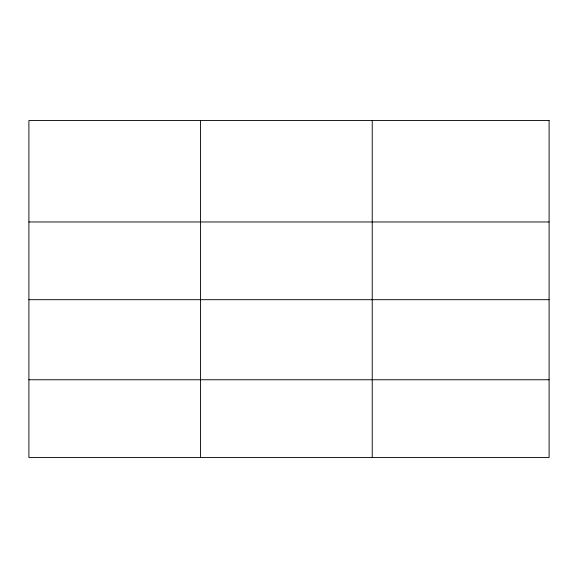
<?xml version="1.0" encoding="UTF-8"?>
<svg xmlns="http://www.w3.org/2000/svg" width="578" height="578" viewBox="0 0 578 578"><rect width="100%" height="100%" fill="white"/><g stroke="black" fill="none" stroke-linecap="round" stroke-linejoin="round"><path stroke-width="0.87" d="M28.9 221.974L549.1 221.974M28.9 299.693L549.1 299.693M28.9 379.76L549.1 379.76M372.232 120.52L372.232 457.48M200.566 120.52L200.566 457.48M549.1 120.52L28.9 120.52L28.9 457.48L549.1 457.48L549.1 120.52"/></g></svg>
